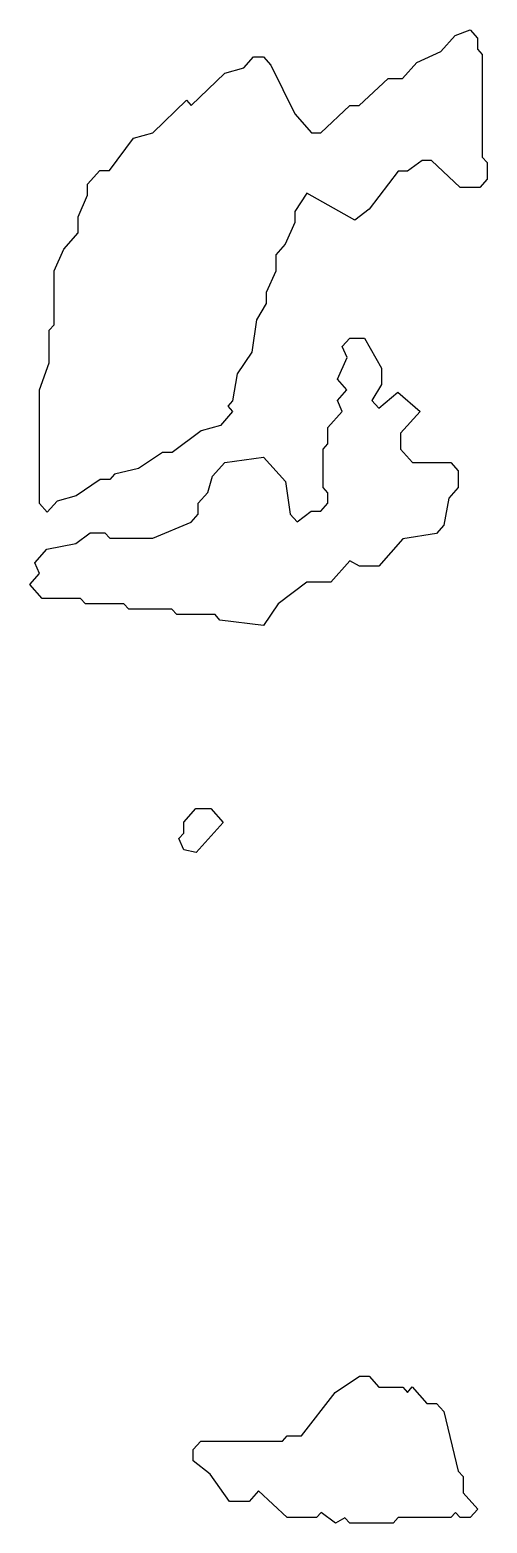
# Model space of a CAD drawing. Header units: millimetres. Extents: x 0 to 8214, y 0 to 596.
# Drawn here: x 832.9 to 953.8, y 25.7 to 420.2 of the extents above; entities that cross this region are included whole.
import ezdxf

# ---------------------------------------------------------------- set-up
doc = ezdxf.new("R2010")
doc.units = ezdxf.units.MM
doc.layers.add('K', color=7, linetype='Continuous')

msp = doc.modelspace()

# ---------------------------------------------------------------- linework, layer by layer
at = {"layer": 'K'}
for points in [[(835.51, 325.14), (838.05, 332.28), (838.05, 340.88), (839.32, 342.3), (839.32, 356.57), (841.87, 362.32), (845.66, 366.59), (845.66, 370.86), (848.2, 376.57), (848.2, 379.45), (851.43, 383.08), (853.97, 383.08), (860.3, 391.64), (865.39, 393.07), (874.33, 401.7), (875.6, 400.27), (884.43, 408.78), (889.51, 410.21), (892.06, 413.08), (894.69, 413.08), (896.63, 410.89), (902.98, 398.04), (907.38, 393.08), (909.84, 393.08), (917.45, 400.22), (919.99, 400.22), (927.61, 407.37), (931.41, 407.37), (935.2, 411.63), (941.55, 414.49), (945.36, 418.78), (949.26, 420.24), (951.23, 418.02), (951.23, 415.16), (952.5, 413.73), (952.5, 386.59), (953.77, 385.16), (953.77, 380.8), (951.81, 378.59), (946.65, 378.59), (939.03, 385.74), (936.57, 385.74), (932.76, 382.88), (930.24, 382.88), (922.64, 372.91), (918.77, 370), (906.1, 377.13), (902.99, 372.24), (902.99, 369.39), (900.44, 363.64), (897.91, 360.8), (897.91, 356.53), (895.38, 350.82), (895.38, 347.95), (892.83, 343.66), (891.56, 335.09), (887.75, 329.37), (886.48, 322.22), (885.25, 320.84), (886.52, 319.41), (883.27, 315.75), (878.18, 314.32), (870.55, 308.59), (868.01, 308.59), (861.67, 304.32), (855.34, 302.89), (854.06, 301.45), (851.51, 301.45), (845.17, 297.17), (840.11, 295.75), (837.51, 292.83), (835.51, 295.09), (835.51, 325.14)], [(881.9, 265.74), (871.74, 265.74), (870.47, 267.17), (859.05, 267.17), (857.78, 268.59), (847.62, 268.59), (846.35, 270.02), (836.2, 270.02), (832.94, 273.69), (835.49, 276.57), (834.22, 279.43), (837.46, 283.07), (845.09, 284.5), (848.9, 287.37), (852.79, 287.37), (854.06, 285.94), (865.42, 285.94), (875.54, 290.21), (877.4, 292.3), (877.4, 295.16), (879.95, 298.03), (881.22, 302.32), (884.43, 305.93), (894.68, 307.37), (900.45, 300.88), (901.72, 292.31), (903.54, 290.26), (907.3, 293.08), (909.83, 293.08), (911.68, 295.16), (911.68, 297.94), (910.41, 299.37), (910.41, 309.45), (911.68, 310.88), (911.68, 315.16), (915.47, 319.43), (914.2, 322.28), (916.72, 325.12), (914.2, 327.96), (916.75, 333.69), (915.47, 336.57), (917.45, 338.79), (921.36, 338.79), (925.84, 330.86), (925.84, 326.52), (923.33, 322.28), (925.12, 320.26), (930.19, 324.54), (936.04, 319.42), (930.92, 313.66), (930.92, 309.45), (934.04, 305.94), (944.2, 305.94), (946.16, 303.73), (946.16, 299.37), (943.61, 296.51), (942.34, 289.36), (940.39, 287.17), (931.51, 285.74), (925.15, 278.59), (920, 278.59), (917.51, 280), (912.46, 274.31), (906.1, 274.31), (898.52, 268.63), (894.69, 262.87), (883.17, 264.31), (881.9, 265.74)], [(872.31, 206.57), (873.59, 208.02), (873.59, 210.88), (876.82, 214.51), (880.72, 214.51), (883.98, 210.84), (876.9, 202.87), (873.62, 203.61), (872.31, 206.57)], [(908.65, 27.17), (900.95, 27.17), (893.38, 34.27), (890.88, 31.45), (885.7, 31.45), (880.6, 38.63), (876.13, 42.22), (876.13, 45.16), (878.09, 47.37), (899.67, 47.37), (900.94, 48.79), (904.75, 48.79), (913.61, 60.2), (920, 64.51), (922.62, 64.51), (925.15, 61.65), (931.5, 61.65), (932.73, 60.27), (934, 61.7), (937.85, 57.37), (940.39, 57.37), (942.34, 55.17), (946.15, 39.46), (947.43, 38.02), (947.43, 33.73), (951.27, 29.41), (949.28, 27.17), (946.65, 27.17), (945.42, 28.54), (944.2, 27.17), (930.23, 27.17), (928.96, 25.74), (917.45, 25.74), (916.2, 27.14), (913.68, 25.72), (909.89, 28.56), (908.65, 27.17)]]:
    msp.add_lwpolyline(points, close=True, dxfattribs=at)

doc.saveas('drawing.dxf')
